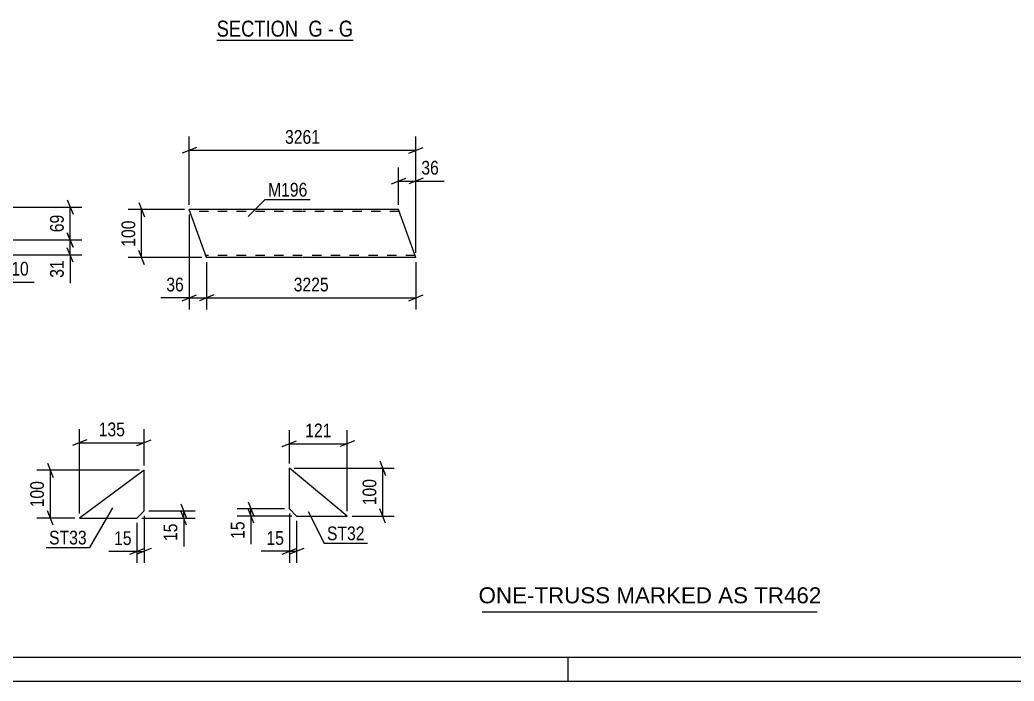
# Model space of a CAD drawing. Header units: millimetres. Extents: x 0 to 841, y 0 to 594.
# Drawn here: x 306.4 to 514.1, y 0 to 138.1 of the extents above; entities that cross this region are included whole.
import ezdxf

# ---------------------------------------------------------------- set-up
doc = ezdxf.new("R2010")
doc.units = ezdxf.units.MM
doc.linetypes.add('DXK_LINE_DOT2', pattern=[3.9198, 1.9599, -1.9599])
doc.styles.add('Arial', font='ARIAL.TTF', dxfattribs={"height": 0.2})
doc.styles.add('Arial Narrow', font='ARIALN.TTF', dxfattribs={"height": 0.2})

# ---------------------------------------------------------------- blocks, each defined once
blk = doc.blocks.new('Unknown-814761001-1137')
at = {"color": 5, "linetype": 'Continuous'}
for p, q in [((5, 5), (836, 5)), ((421, 0), (421, 5)), ((0, 0), (841, 0))]:
    blk.add_line(p, q, dxfattribs=at)
blk = doc.blocks.new('Unknown-814761001-13080')
at = {"color": 7, "linetype": 'Continuous'}
blk.add_line((403, 14.5), (473, 14.5), dxfattribs=at)
at = {"color": 7, "style": 'Arial'}
blk.add_text('ONE-TRUSS MARKED AS TR462', height=3.3428, dxfattribs=at).set_placement((402.24, 16.25))
blk = doc.blocks.new('Unknown-814761001-16 - 2093')
at = {"color": 6, "linetype": 'Continuous'}
blk.add_line((347.53, 133.86), (376.03, 133.86), dxfattribs=at)
at = {"color": 0, "linetype": 'Continuous'}
for points in [[(365.64, 134.61), (365.64, 138.11), (347.53, 138.11), (347.53, 134.61)], [(369.67, 134.61), (369.67, 138.11), (366.69, 138.11), (366.69, 134.61)], [(372, 134.61), (372, 138.11), (370.72, 138.11), (370.72, 134.61)], [(376.03, 134.61), (376.03, 138.11), (373.05, 138.11), (373.05, 134.61)]]:
    blk.add_wipeout(points, dxfattribs=at)
at = {"color": 7, "linetype": 'Continuous', "style": 'Arial Narrow'}
for s, p in [('SECTION ', (347.53, 134.61)), ('G', (366.69, 134.61)), ('G', (373.05, 134.61)), ('-', (370.72, 134.61))]:
    blk.add_text(s, height=3.34, dxfattribs=at).set_placement(p)
blk = doc.blocks.new('Part-814761001-11347 - 11346')
at = {"color": 2, "linetype": 'Continuous'}
for p, q in [((365.42, 98.47), (341.78, 98.47)), ((345.42, 88.47), (341.78, 98.47)), ((385.52, 98.47), (365.52, 98.47)), ((388.87, 89.27), (385.52, 98.47)), ((365.42, 88.47), (345.42, 88.47)), ((389.16, 88.47), (365.52, 88.47)), ((389.16, 88.47), (388.87, 89.27))]:
    blk.add_line(p, q, dxfattribs=at)
at = {"color": 7, "linetype": 'DXK_LINE_DOT2'}
for p, q in [((365.42, 98.07), (341.93, 98.07)), ((385.67, 98.07), (365.52, 98.07)), ((365.42, 88.87), (345.28, 88.87)), ((345.34, 88.7), (345.42, 88.47)), ((389.02, 88.87), (365.52, 88.87)), ((389.14, 88.53), (389.08, 88.7)), ((389.16, 88.47), (389.14, 88.53))]:
    blk.add_line(p, q, dxfattribs=at)
blk = doc.blocks.new('Part-814761001-9966 - 9965')
at = {"color": 2, "linetype": 'Continuous'}
for p, q in [((362.71, 35.98), (362.71, 44.48)), ((374.8, 34.48), (362.71, 44.48)), ((364.21, 34.48), (362.71, 35.98)), ((364.21, 34.48), (374.8, 34.48))]:
    blk.add_line(p, q, dxfattribs=at)
blk = doc.blocks.new('Part-814761001-9976 - 9975')
at = {"color": 2, "linetype": 'Continuous'}
for p, q in [((332.37, 44.04), (318.87, 34.04)), ((332.37, 35.54), (332.37, 44.04)), ((330.87, 34.04), (332.37, 35.54)), ((318.87, 34.04), (330.87, 34.04))]:
    blk.add_line(p, q, dxfattribs=at)
blk = doc.blocks.new('StraightDimension-814761001-11401 - 11338')
at = {"color": 7, "linetype": 'Continuous'}
for p, q in [((303.48, 91.16), (303.48, 80.95)), ((302.5, 88.02), (302.5, 80.95)), ((301, 82.75), (304, 83.95)), ((304.98, 83.95), (301.98, 82.75)), ((302.5, 83.35), (303.48, 83.35))]:
    blk.add_line(p, q, dxfattribs=at)
at = {"color": 0}
blk.add_wipeout([(308.87, 84.1), (308.87, 88.3), (304.01, 88.3), (304.01, 84.1)], dxfattribs=at)
at = {"color": 7, "linetype": 'Continuous'}
blk.add_line((303.48, 83.35), (309.39, 83.35), dxfattribs=at)
blk.add_line((303.48, 83.35), (309.39, 83.35), dxfattribs=at)
at = {"color": 3, "style": 'Arial Narrow'}
blk.add_text('10', height=2.863, dxfattribs=at).set_placement((304.61, 84.7))
blk = doc.blocks.new('StraightDimension-814761001-11541 - 11338')
at = {"color": 7, "linetype": 'Continuous'}
for p, q in [((316.32, 100.52), (317.52, 97.52)), ((295.49, 99.02), (319.32, 99.02)), ((316.92, 92.16), (316.92, 99.02)), ((317.52, 90.66), (316.32, 93.66)), ((304.48, 92.16), (319.32, 92.16))]:
    blk.add_line(p, q, dxfattribs=at)
at = {"color": 0}
blk.add_wipeout([(316.17, 98.02), (311.97, 98.02), (311.97, 93.16), (316.17, 93.16)], dxfattribs=at)
at = {"color": 3, "style": 'Arial Narrow'}
blk.add_text('69', height=2.863, rotation=90.0002, dxfattribs=at).set_placement((315.57, 93.76))
blk = doc.blocks.new('StraightDimension-814761001-11542 - 11338')
at = {"color": 7, "linetype": 'Continuous'}
for p, q in [((316.32, 93.66), (317.52, 90.66)), ((304.48, 92.16), (319.32, 92.16)), ((316.92, 89.02), (316.92, 92.16)), ((317.52, 87.52), (316.32, 90.52)), ((303.5, 89.02), (319.32, 89.02))]:
    blk.add_line(p, q, dxfattribs=at)
at = {"color": 0}
blk.add_wipeout([(316.17, 88.49), (311.97, 88.49), (311.97, 83.64), (316.17, 83.64)], dxfattribs=at)
at = {"color": 7, "linetype": 'Continuous'}
blk.add_line((316.92, 89.02), (316.92, 83.11), dxfattribs=at)
blk.add_line((316.92, 89.02), (316.92, 83.11), dxfattribs=at)
at = {"color": 3, "style": 'Arial Narrow'}
blk.add_text('31', height=2.863, rotation=90.0002, dxfattribs=at).set_placement((315.57, 84.24))
blk = doc.blocks.new('StraightDimension-814761001-11647 - 11346')
at = {"color": 7, "linetype": 'Continuous'}
for p, q in [((345.42, 87.47), (345.42, 77.65)), ((389.14, 87.53), (389.14, 77.65)), ((346.92, 80.65), (343.92, 79.45)), ((345.42, 80.05), (389.14, 80.05)), ((387.64, 79.45), (390.64, 80.65))]:
    blk.add_line(p, q, dxfattribs=at)
at = {"color": 0}
blk.add_wipeout([(371.54, 80.8), (371.54, 85), (363.02, 85), (363.02, 80.8)], dxfattribs=at)
at = {"color": 3, "style": 'Arial Narrow'}
blk.add_text('3225', height=2.863, dxfattribs=at).set_placement((363.62, 81.4))
blk = doc.blocks.new('StraightDimension-814761001-11677 - 11346')
at = {"color": 7, "linetype": 'Continuous'}
for p, q in [((331.25, 99.97), (332.45, 96.97)), ((340.78, 98.47), (329, 98.47)), ((331.85, 88.47), (331.85, 98.47)), ((332.45, 86.97), (331.25, 89.97)), ((344.42, 88.47), (329, 88.47))]:
    blk.add_line(p, q, dxfattribs=at)
at = {"color": 0}
blk.add_wipeout([(331.1, 96.81), (326.9, 96.81), (326.9, 90.13), (331.1, 90.13)], dxfattribs=at)
at = {"color": 3, "style": 'Arial Narrow'}
blk.add_text('100', height=2.863, rotation=90.0002, dxfattribs=at).set_placement((330.5, 90.73))
blk = doc.blocks.new('StraightDimension-814761001-11621 - 11346')
at = {"color": 7, "linetype": 'Continuous'}
for p, q in [((341.78, 99.47), (341.78, 113.73)), ((389.16, 89.47), (389.16, 113.73)), ((343.28, 111.48), (340.28, 110.28)), ((341.78, 110.88), (389.16, 110.88)), ((387.66, 110.28), (390.66, 111.48))]:
    blk.add_line(p, q, dxfattribs=at)
at = {"color": 0}
blk.add_wipeout([(369.73, 111.63), (369.73, 115.83), (361.21, 115.83), (361.21, 111.63)], dxfattribs=at)
at = {"color": 3, "style": 'Arial Narrow'}
blk.add_text('3261', height=2.863, dxfattribs=at).set_placement((361.81, 112.23))
blk = doc.blocks.new('StraightDimension-814761001-11648 - 11346')
at = {"color": 7, "linetype": 'Continuous'}
for p, q in [((341.78, 97.47), (341.78, 77.65)), ((345.42, 87.47), (345.42, 77.65)), ((340.28, 79.45), (343.28, 80.65)), ((341.78, 80.05), (345.42, 80.05)), ((346.92, 80.65), (343.92, 79.45))]:
    blk.add_line(p, q, dxfattribs=at)
at = {"color": 0}
blk.add_wipeout([(341.26, 80.8), (341.26, 85), (336.4, 85), (336.4, 80.8)], dxfattribs=at)
at = {"color": 7, "linetype": 'Continuous'}
blk.add_line((341.78, 80.05), (335.88, 80.05), dxfattribs=at)
blk.add_line((341.78, 80.05), (335.88, 80.05), dxfattribs=at)
at = {"color": 3, "style": 'Arial Narrow'}
blk.add_text('36', height=2.863, dxfattribs=at).set_placement((337, 81.4))
blk = doc.blocks.new('StraightDimension-814761001-11632 - 11346')
at = {"color": 7, "linetype": 'Continuous'}
for p, q in [((385.52, 99.47), (385.52, 107.3)), ((389.16, 89.47), (389.16, 107.3)), ((384.02, 103.85), (387.02, 105.05)), ((385.52, 104.45), (389.16, 104.45)), ((390.66, 105.05), (387.66, 103.85))]:
    blk.add_line(p, q, dxfattribs=at)
at = {"color": 0}
blk.add_wipeout([(394.54, 105.2), (394.54, 109.4), (389.69, 109.4), (389.69, 105.2)], dxfattribs=at)
at = {"color": 7, "linetype": 'Continuous'}
blk.add_line((389.16, 104.45), (395.07, 104.45), dxfattribs=at)
blk.add_line((389.16, 104.45), (395.07, 104.45), dxfattribs=at)
at = {"color": 3, "style": 'Arial Narrow'}
blk.add_text('36', height=2.863, dxfattribs=at).set_placement((390.29, 105.8))
blk = doc.blocks.new('StraightDimension-814761001-10213 - 9965')
at = {"color": 7, "linetype": 'Continuous'}
for p, q in [((381.63, 45.98), (382.83, 42.98)), ((363.71, 44.48), (384.63, 44.48)), ((382.23, 34.48), (382.23, 44.48)), ((382.83, 32.98), (381.63, 35.98)), ((375.8, 34.48), (384.63, 34.48))]:
    blk.add_line(p, q, dxfattribs=at)
at = {"color": 0}
blk.add_wipeout([(381.48, 42.82), (377.28, 42.82), (377.28, 36.13), (381.48, 36.13)], dxfattribs=at)
at = {"color": 3, "style": 'Arial Narrow'}
blk.add_text('100', height=2.863, rotation=90.0002, dxfattribs=at).set_placement((380.88, 36.73))
blk = doc.blocks.new('StraightDimension-814761001-10205 - 9965')
at = {"color": 7, "linetype": 'Continuous'}
for p, q in [((362.71, 45.48), (362.71, 52.42)), ((374.8, 35.48), (374.8, 52.42)), ((361.21, 48.97), (364.21, 50.17)), ((376.3, 50.17), (373.3, 48.97)), ((362.71, 49.57), (374.8, 49.57))]:
    blk.add_line(p, q, dxfattribs=at)
at = {"color": 0}
blk.add_wipeout([(372.1, 50.32), (372.1, 54.52), (365.42, 54.52), (365.42, 50.32)], dxfattribs=at)
at = {"color": 3, "style": 'Arial Narrow'}
blk.add_text('121', height=2.863, dxfattribs=at).set_placement((366.02, 50.92))
blk = doc.blocks.new('StraightDimension-814761001-10209 - 9965')
at = {"color": 7, "linetype": 'Continuous'}
for p, q in [((354.09, 37.48), (355.29, 34.48)), ((361.71, 35.98), (351.84, 35.98)), ((355.29, 32.98), (354.09, 35.98)), ((354.69, 34.48), (354.69, 35.98)), ((363.21, 34.48), (351.84, 34.48))]:
    blk.add_line(p, q, dxfattribs=at)
at = {"color": 0}
blk.add_wipeout([(353.94, 33.95), (349.74, 33.95), (349.74, 29.1), (353.94, 29.1)], dxfattribs=at)
at = {"color": 7, "linetype": 'Continuous'}
blk.add_line((354.69, 34.48), (354.69, 28.57), dxfattribs=at)
blk.add_line((354.69, 34.48), (354.69, 28.57), dxfattribs=at)
at = {"color": 3, "style": 'Arial Narrow'}
blk.add_text('15', height=2.863, rotation=90.0002, dxfattribs=at).set_placement((353.34, 29.7))
blk = doc.blocks.new('StraightDimension-814761001-10201 - 9965')
at = {"color": 7, "linetype": 'Continuous'}
for p, q in [((362.71, 34.98), (362.71, 24.71)), ((364.21, 33.48), (364.21, 24.71)), ((361.21, 26.51), (364.21, 27.71)), ((365.71, 27.71), (362.71, 26.51)), ((362.71, 27.11), (364.21, 27.11))]:
    blk.add_line(p, q, dxfattribs=at)
at = {"color": 0}
blk.add_wipeout([(362.19, 27.86), (362.19, 32.06), (357.33, 32.06), (357.33, 27.86)], dxfattribs=at)
at = {"color": 7, "linetype": 'Continuous'}
blk.add_line((362.71, 27.11), (356.81, 27.11), dxfattribs=at)
blk.add_line((362.71, 27.11), (356.81, 27.11), dxfattribs=at)
at = {"color": 3, "style": 'Arial Narrow'}
blk.add_text('15', height=2.863, dxfattribs=at).set_placement((357.93, 28.46))
blk = doc.blocks.new('StraightDimension-814761001-10225 - 9975')
at = {"color": 7, "linetype": 'Continuous'}
for p, q in [((332.37, 34.54), (332.37, 24.68)), ((330.87, 33.04), (330.87, 24.68)), ((329.37, 26.48), (332.37, 27.68)), ((333.87, 27.68), (330.87, 26.48)), ((330.87, 27.08), (332.37, 27.08))]:
    blk.add_line(p, q, dxfattribs=at)
at = {"color": 0}
blk.add_wipeout([(330.35, 27.83), (330.35, 32.03), (325.49, 32.03), (325.49, 27.83)], dxfattribs=at)
at = {"color": 7, "linetype": 'Continuous'}
blk.add_line((330.87, 27.08), (324.97, 27.08), dxfattribs=at)
blk.add_line((330.87, 27.08), (324.97, 27.08), dxfattribs=at)
at = {"color": 3, "style": 'Arial Narrow'}
blk.add_text('15', height=2.863, dxfattribs=at).set_placement((326.09, 28.43))
blk = doc.blocks.new('StraightDimension-814761001-10217 - 9975')
at = {"color": 7, "linetype": 'Continuous'}
for p, q in [((333.37, 35.54), (343.04, 35.54)), ((340.04, 37.04), (341.24, 34.04)), ((341.24, 32.54), (340.04, 35.54)), ((340.64, 34.04), (340.64, 35.54)), ((331.87, 34.04), (343.04, 34.04))]:
    blk.add_line(p, q, dxfattribs=at)
at = {"color": 0}
blk.add_wipeout([(339.89, 33.52), (335.69, 33.52), (335.69, 28.66), (339.89, 28.66)], dxfattribs=at)
at = {"color": 7, "linetype": 'Continuous'}
blk.add_line((340.64, 34.04), (340.64, 28.14), dxfattribs=at)
blk.add_line((340.64, 34.04), (340.64, 28.14), dxfattribs=at)
at = {"color": 3, "style": 'Arial Narrow'}
blk.add_text('15', height=2.863, rotation=90.0002, dxfattribs=at).set_placement((339.29, 29.26))
blk = doc.blocks.new('StraightDimension-814761001-10229 - 9975')
at = {"color": 7, "linetype": 'Continuous'}
for p, q in [((318.87, 35.04), (318.87, 52.64)), ((332.37, 45.04), (332.37, 52.64)), ((320.37, 50.39), (317.37, 49.19)), ((330.87, 49.19), (333.87, 50.39)), ((318.87, 49.79), (332.37, 49.79))]:
    blk.add_line(p, q, dxfattribs=at)
at = {"color": 0}
blk.add_wipeout([(328.97, 50.54), (328.97, 54.74), (322.28, 54.74), (322.28, 50.54)], dxfattribs=at)
at = {"color": 3, "style": 'Arial Narrow'}
blk.add_text('135', height=2.863, dxfattribs=at).set_placement((322.88, 51.14))
blk = doc.blocks.new('StraightDimension-814761001-10221 - 9975')
at = {"color": 7, "linetype": 'Continuous'}
for p, q in [((331.37, 44.04), (309.93, 44.04)), ((312.18, 45.54), (313.38, 42.54)), ((312.78, 34.04), (312.78, 44.04)), ((313.38, 32.54), (312.18, 35.54)), ((317.87, 34.04), (309.93, 34.04))]:
    blk.add_line(p, q, dxfattribs=at)
at = {"color": 0}
blk.add_wipeout([(312.03, 42.38), (307.83, 42.38), (307.83, 35.7), (312.03, 35.7)], dxfattribs=at)
at = {"color": 3, "style": 'Arial Narrow'}
blk.add_text('100', height=2.863, rotation=90.0002, dxfattribs=at).set_placement((311.43, 36.3))
blk = doc.blocks.new('Mark-814761001-11615 - 11346')
at = {"color": 0}
blk.add_wipeout([(366.48, 101.21), (366.48, 104.21), (358.26, 104.21), (358.26, 101.21)], dxfattribs=at)
blk.add_wipeout([(366.48, 101.21), (366.48, 104.21), (358.26, 104.21), (358.26, 101.21)], dxfattribs=at)
at = {"color": 30, "linetype": 'Continuous'}
for p, q in [((354.12, 97.07), (357.66, 100.61)), ((357.66, 100.61), (367.08, 100.61))]:
    blk.add_line(p, q, dxfattribs=at)
at = {"color": 3, "style": 'Arial Narrow'}
blk.add_text('M196', height=2.863, dxfattribs=at).set_placement((358.26, 101.21))
blk = doc.blocks.new('Mark-814761001-11714 - 9965')
at = {"color": 0}
blk.add_wipeout([(378.42, 29.43), (378.42, 32.43), (370.57, 32.43), (370.57, 29.43)], dxfattribs=at)
blk.add_wipeout([(378.42, 29.43), (378.42, 32.43), (370.57, 32.43), (370.57, 29.43)], dxfattribs=at)
at = {"color": 30, "linetype": 'Continuous'}
for p, q in [((366.62, 35.42), (369.97, 28.83)), ((369.97, 28.83), (379.02, 28.83))]:
    blk.add_line(p, q, dxfattribs=at)
at = {"color": 3, "style": 'Arial Narrow'}
blk.add_text('ST32', height=2.863, dxfattribs=at).set_placement((370.57, 29.43))
blk = doc.blocks.new('Mark-814761001-10333 - 9975')
at = {"color": 0}
blk.add_wipeout([(320.36, 28.54), (320.36, 31.54), (312.51, 31.54), (312.51, 28.54)], dxfattribs=at)
blk.add_wipeout([(320.36, 28.54), (320.36, 31.54), (312.51, 31.54), (312.51, 28.54)], dxfattribs=at)
at = {"color": 30, "linetype": 'Continuous'}
for p in [(325.79, 36.21), (311.91, 27.94)]:
    blk.add_line(p, (320.96, 27.94), dxfattribs=at)
at = {"color": 3, "style": 'Arial Narrow'}
blk.add_text('ST33', height=2.863, dxfattribs=at).set_placement((312.51, 28.54))

msp = doc.modelspace()

# ---------------------------------------------------------------- block references
for name in ['Unknown-814761001-1137', 'Part-814761001-11347 - 11346', 'Part-814761001-9976 - 9975', 'Part-814761001-9966 - 9965', 'Unknown-814761001-13080']:
    msp.add_blockref(name, (0, 0))

# ---------------------------------------------------------------- next in the draw order: block references
for name in ['Unknown-814761001-16 - 2093', 'StraightDimension-814761001-11401 - 11338', 'StraightDimension-814761001-11647 - 11346', 'StraightDimension-814761001-10213 - 9965', 'StraightDimension-814761001-10225 - 9975']:
    msp.add_blockref(name, (0, 0))

# ---------------------------------------------------------------- next in the draw order: block references
for name in ['StraightDimension-814761001-11541 - 11338', 'StraightDimension-814761001-11677 - 11346', 'StraightDimension-814761001-10205 - 9965', 'StraightDimension-814761001-10217 - 9975']:
    msp.add_blockref(name, (0, 0))

# ---------------------------------------------------------------- next in the draw order: block references
for name in ['StraightDimension-814761001-11621 - 11346', 'StraightDimension-814761001-11542 - 11338', 'StraightDimension-814761001-10229 - 9975', 'StraightDimension-814761001-10209 - 9965']:
    msp.add_blockref(name, (0, 0))

# ---------------------------------------------------------------- next in the draw order: block references
for name in ['StraightDimension-814761001-11632 - 11346', 'Mark-814761001-11615 - 11346', 'StraightDimension-814761001-11648 - 11346', 'StraightDimension-814761001-10221 - 9975', 'StraightDimension-814761001-10201 - 9965']:
    msp.add_blockref(name, (0, 0))

# ---------------------------------------------------------------- next in the draw order: block references
for name in ['Mark-814761001-10333 - 9975', 'Mark-814761001-11714 - 9965']:
    msp.add_blockref(name, (0, 0))

doc.saveas('drawing.dxf')
